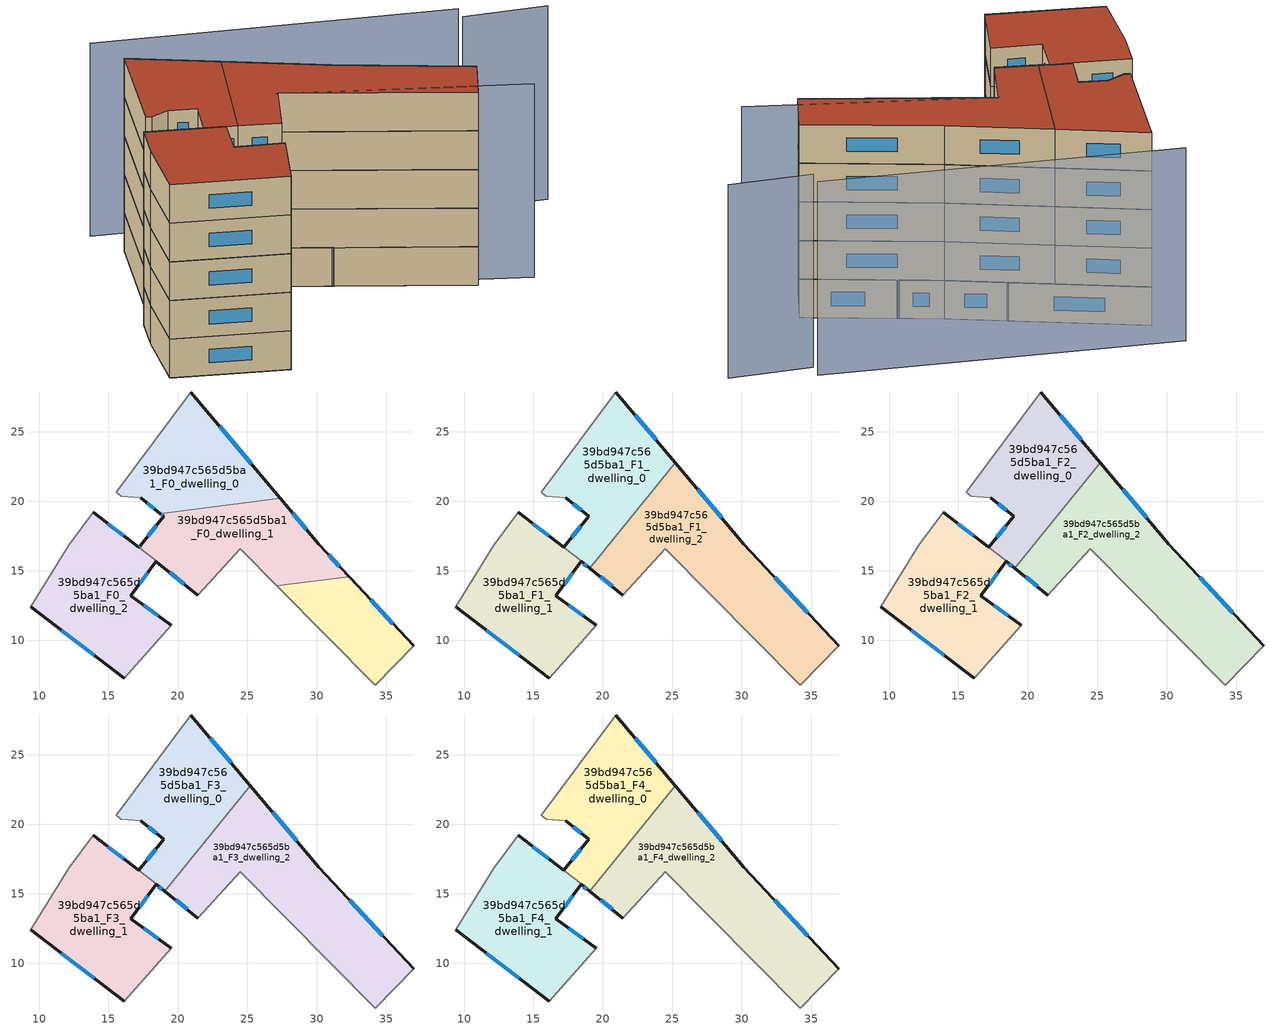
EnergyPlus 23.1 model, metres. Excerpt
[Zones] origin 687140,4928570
39bd947c565d5ba1_F0_dwelling_0
 floor ground (EU_floor_Construction): 27.36,20.24 20.93,27.88 15.56,20.65 15.92,20.37 17.34,20.25 18.74,19.12 z0
 wall outside (EU_wall_Construction): 20.93,27.88 27.36,20.24 / 18.74,19.12 17.34,20.25 z0:3
 wall adiabatic (EU_wall_Construction): 17.34,20.25 15.92,20.37 15.56,20.65 20.93,27.88 z0:3
 wall to 39bd947c565d5ba1_F0_dwelling_1 (EU_wall_Construction): 27.36,20.24 18.97,19.15 18.74,19.12 z0:3
 window (EU_Window_Construction): 23.02,25.39 25.27,22.72 / 18.29,19.49 17.8,19.88 z0.98:2.02
39bd947c565d5ba1_F0_dwelling_1
 floor ground (EU_floor_Construction): 32.33,14.58 30.16,16.92 27.36,20.24 18.97,19.15 18.74,19.12 18.98,18.93 17.28,16.81 17.18,16.7 17.23,16.66 18.46,15.72 18.43,15.69 18.46,15.66 21.43,13.26 24.48,16.58 27.13,13.91 z0
 wall outside (EU_wall_Construction): 21.43,13.26 18.46,15.66 18.43,15.69 / 17.18,16.7 17.28,16.81 / 17.28,16.82 18.98,18.93 18.74,19.12 / 27.36,20.24 30.16,16.92 32.33,14.58 z0:3
 wall adiabatic (EU_wall_Construction): 27.13,13.91 24.48,16.58 21.43,13.26 z0:3
 wall to 39bd947c565d5ba1_F0_dwelling_3 (EU_wall_Construction): 32.33,14.58 27.13,13.91 z0:3
 wall to 39bd947c565d5ba1_F0_dwelling_2 (EU_wall_Construction): 18.43,15.69 18.46,15.72 17.23,16.66 17.18,16.7 z0:3
 window (EU_Window_Construction): 20.47,14.04 19.43,14.88 / 17.21,16.74 17.25,16.78 / 17.83,17.5 18.43,18.24 / 18.9,18.99 18.82,19.06 / 28.27,19.16 29.25,18 / 30.87,16.16 31.62,15.34 z0.98:2.02
39bd947c565d5ba1_F0_dwelling_2
 floor ground (EU_floor_Construction): 16.15,7.26 19.52,11.09 16.61,13.19 18.41,15.66 18.43,15.68 18.46,15.72 17.23,16.66 17.18,16.7 13.89,19.21 12.14,16.86 9.42,12.4 z0
 wall outside (EU_wall_Construction): 16.15,7.26 9.42,12.4 / 13.89,19.21 17.18,16.7 / 18.43,15.68 18.41,15.66 16.61,13.19 19.52,11.09 z0:3
 wall adiabatic (EU_wall_Construction): 9.42,12.4 12.14,16.86 13.89,19.21 / 19.52,11.09 16.15,7.26 z0:3
 window (EU_Window_Construction): 13.96,8.93 11.61,10.72 / 14.96,18.39 16.11,17.51 / 17.83,14.85 17.2,13.99 / 17.56,12.5 18.58,11.77 z0.98:2.02
39bd947c565d5ba1_F0_dwelling_3
 floor ground (EU_floor_Construction): 34.22,6.78 36.97,9.59 32.41,14.5 32.33,14.58 27.13,13.91 27.22,13.82 z0
 wall outside (EU_wall_Construction): 32.33,14.58 32.41,14.5 36.97,9.59 z0:3
 wall adiabatic (EU_wall_Construction): 36.97,9.59 34.22,6.78 27.22,13.82 27.13,13.91 z0:3
 window (EU_Window_Construction): 33.89,12.9 35.49,11.18 z0.98:2.02
39bd947c565d5ba1_F1_dwelling_0
 floor to 39bd947c565d5ba1_F0_dwelling_0 (EU_floor_Construction): 22.67,19.63 25.23,22.78 20.93,27.88 15.56,20.65 15.92,20.37 17.34,20.25 18.74,19.12 z3
 floor to 39bd947c565d5ba1_F0_dwelling_1 (EU_floor_Construction): 19.06,15.18 22.67,19.63 18.74,19.12 18.98,18.93 17.18,16.7 17.23,16.66 18.46,15.72 18.43,15.69 z3
 wall outside (EU_wall_Construction): 17.18,16.7 18.98,18.93 17.34,20.25 / 20.93,27.88 25.23,22.78 / 19.06,15.18 18.43,15.69 z3:6
 wall adiabatic (EU_wall_Construction): 17.34,20.25 15.92,20.37 15.56,20.65 20.93,27.88 z3:6
 wall to 39bd947c565d5ba1_F1_dwelling_2 (EU_wall_Construction): 25.23,22.78 19.06,15.18 z3:6
 wall to 39bd947c565d5ba1_F1_dwelling_1 (EU_wall_Construction): 18.43,15.69 18.46,15.72 17.23,16.66 17.18,16.7 z3:6
 window (EU_Window_Construction): 17.77,17.42 18.4,18.2 / 18.45,19.36 17.88,19.82 / 22.33,26.22 23.83,24.43 / 18.85,15.34 18.64,15.52 z3.98:5.02
39bd947c565d5ba1_F1_dwelling_1
 floor to 39bd947c565d5ba1_F0_dwelling_2 (EU_floor_Construction): 16.15,7.26 19.52,11.09 16.61,13.19 18.43,15.68 18.46,15.72 17.23,16.66 17.18,16.7 13.89,19.21 12.14,16.86 9.42,12.4 z3
 wall outside (EU_wall_Construction): 13.89,19.21 17.18,16.7 / 18.43,15.68 16.61,13.19 19.52,11.09 / 16.15,7.26 9.42,12.4 z3:6
 wall adiabatic (EU_wall_Construction): 19.52,11.09 16.15,7.26 / 9.42,12.4 12.14,16.86 13.89,19.21 z3:6
 window (EU_Window_Construction): 14.96,18.39 16.11,17.51 / 17.84,14.87 17.2,14 / 17.56,12.5 18.58,11.77 / 13.96,8.93 11.61,10.72 z3.98:5.02
39bd947c565d5ba1_F1_dwelling_2
 floor to 39bd947c565d5ba1_F0_dwelling_1 (EU_floor_Construction): 32.33,14.58 30.16,16.92 27.36,20.24 22.67,19.63 19.06,15.18 21.43,13.26 24.48,16.58 27.13,13.91 z3
 floor to 39bd947c565d5ba1_F0_dwelling_3 (EU_floor_Construction): 34.22,6.78 36.97,9.59 32.33,14.58 27.13,13.91 27.22,13.82 z3
 floor to 39bd947c565d5ba1_F0_dwelling_0 (EU_floor_Construction): 27.36,20.24 25.23,22.78 22.67,19.63 z3
 wall outside (EU_wall_Construction): 21.43,13.26 19.06,15.18 / 25.23,22.78 30.16,16.92 36.97,9.59 z3:6
 wall adiabatic (EU_wall_Construction): 36.97,9.59 34.22,6.78 24.48,16.58 21.43,13.26 z3:6
 window (EU_Window_Construction): 20.66,13.88 19.83,14.55 / 26.83,20.87 28.56,18.82 / 32.38,14.53 34.76,11.97 z3.98:5.02
39bd947c565d5ba1_F2_dwelling_0
 floor to 39bd947c565d5ba1_F1_dwelling_0 (EU_floor_Construction): 19.06,15.18 25.23,22.78 20.93,27.88 15.56,20.65 15.92,20.37 17.34,20.25 18.98,18.93 17.18,16.7 17.23,16.66 18.46,15.72 18.43,15.69 z6
 wall outside (EU_wall_Construction): 17.18,16.7 18.98,18.93 17.34,20.25 / 20.93,27.88 25.23,22.78 / 19.06,15.18 18.43,15.69 z6:9
 wall adiabatic (EU_wall_Construction): 17.34,20.25 15.92,20.37 15.56,20.65 20.93,27.88 z6:9
 wall to 39bd947c565d5ba1_F2_dwelling_2 (EU_wall_Construction): 25.23,22.78 19.06,15.18 z6:9
 wall to 39bd947c565d5ba1_F2_dwelling_1 (EU_wall_Construction): 18.43,15.69 18.46,15.72 17.23,16.66 17.18,16.7 z6:9
 window (EU_Window_Construction): 17.77,17.42 18.4,18.2 / 18.45,19.36 17.88,19.82 / 22.33,26.22 23.83,24.43 / 18.85,15.34 18.64,15.52 z6.98:8.02
39bd947c565d5ba1_F2_dwelling_1
 floor to 39bd947c565d5ba1_F1_dwelling_1 (EU_floor_Construction): 16.15,7.26 19.52,11.09 16.61,13.19 18.43,15.68 18.46,15.72 17.23,16.66 17.18,16.7 13.89,19.21 12.14,16.86 9.42,12.4 z6
 wall outside (EU_wall_Construction): 13.89,19.21 17.18,16.7 / 18.43,15.68 16.61,13.19 19.52,11.09 / 16.15,7.26 9.42,12.4 z6:9
 wall adiabatic (EU_wall_Construction): 19.52,11.09 16.15,7.26 / 9.42,12.4 12.14,16.86 13.89,19.21 z6:9
 window (EU_Window_Construction): 14.96,18.39 16.11,17.51 / 17.84,14.87 17.2,14 / 17.56,12.5 18.58,11.77 / 13.96,8.93 11.61,10.72 z6.98:8.02
39bd947c565d5ba1_F2_dwelling_2
 floor to 39bd947c565d5ba1_F1_dwelling_2 (EU_floor_Construction): 34.22,6.78 36.97,9.59 30.16,16.92 25.23,22.78 19.06,15.18 21.43,13.26 24.48,16.58 z6
 wall outside (EU_wall_Construction): 21.43,13.26 19.06,15.18 / 25.23,22.78 30.16,16.92 36.97,9.59 z6:9
 wall adiabatic (EU_wall_Construction): 36.97,9.59 34.22,6.78 24.48,16.58 21.43,13.26 z6:9
 window (EU_Window_Construction): 20.66,13.88 19.83,14.55 / 26.83,20.87 28.56,18.82 / 32.38,14.53 34.76,11.97 z6.98:8.02
39bd947c565d5ba1_F3_dwelling_0
 floor to 39bd947c565d5ba1_F2_dwelling_0 (EU_floor_Construction): 19.06,15.18 25.23,22.78 20.93,27.88 15.56,20.65 15.92,20.37 17.34,20.25 18.98,18.93 17.18,16.7 17.23,16.66 18.46,15.72 18.43,15.69 z9
 wall outside (EU_wall_Construction): 17.18,16.7 18.98,18.93 17.34,20.25 / 20.93,27.88 25.23,22.78 / 19.06,15.18 18.43,15.69 z9:12
 wall adiabatic (EU_wall_Construction): 17.34,20.25 15.92,20.37 15.56,20.65 20.93,27.88 z9:12
 wall to 39bd947c565d5ba1_F3_dwelling_2 (EU_wall_Construction): 25.23,22.78 19.06,15.18 z9:12
 wall to 39bd947c565d5ba1_F3_dwelling_1 (EU_wall_Construction): 18.43,15.69 18.46,15.72 17.23,16.66 17.18,16.7 z9:12
 window (EU_Window_Construction): 17.77,17.42 18.4,18.2 / 18.45,19.36 17.88,19.82 / 22.33,26.22 23.83,24.43 / 18.85,15.34 18.64,15.52 z9.98:11.02
39bd947c565d5ba1_F3_dwelling_1
 floor to 39bd947c565d5ba1_F2_dwelling_1 (EU_floor_Construction): 16.15,7.26 19.52,11.09 16.61,13.19 18.43,15.68 18.46,15.72 17.23,16.66 17.18,16.7 13.89,19.21 12.14,16.86 9.42,12.4 z9
 wall outside (EU_wall_Construction): 13.89,19.21 17.18,16.7 / 18.43,15.68 16.61,13.19 19.52,11.09 / 16.15,7.26 9.42,12.4 z9:12
 wall adiabatic (EU_wall_Construction): 19.52,11.09 16.15,7.26 / 9.42,12.4 12.14,16.86 13.89,19.21 z9:12
 window (EU_Window_Construction): 14.96,18.39 16.11,17.51 / 17.84,14.87 17.2,14 / 17.56,12.5 18.58,11.77 / 13.96,8.93 11.61,10.72 z9.98:11.02
39bd947c565d5ba1_F3_dwelling_2
 floor to 39bd947c565d5ba1_F2_dwelling_2 (EU_floor_Construction): 34.22,6.78 36.97,9.59 30.16,16.92 25.23,22.78 19.06,15.18 21.43,13.26 24.48,16.58 z9
 wall outside (EU_wall_Construction): 21.43,13.26 19.06,15.18 / 25.23,22.78 30.16,16.92 36.97,9.59 z9:12
 wall adiabatic (EU_wall_Construction): 36.97,9.59 34.22,6.78 24.48,16.58 21.43,13.26 z9:12
 window (EU_Window_Construction): 20.66,13.88 19.83,14.55 / 26.83,20.87 28.56,18.82 / 32.38,14.53 34.76,11.97 z9.98:11.02
39bd947c565d5ba1_F4_dwelling_0
 floor to 39bd947c565d5ba1_F3_dwelling_0 (EU_floor_Construction): 19.06,15.18 25.23,22.78 20.93,27.88 15.56,20.65 15.92,20.37 17.34,20.25 18.98,18.93 17.18,16.7 17.23,16.66 18.46,15.72 18.43,15.69 z12
 wall outside (EU_wall_Construction): 17.18,16.7 18.98,18.93 17.34,20.25 / 20.93,27.88 25.23,22.78 / 19.06,15.18 18.43,15.69 z12:15
 wall adiabatic (EU_wall_Construction): 17.34,20.25 15.92,20.37 15.56,20.65 20.93,27.88 z12:15
 wall to 39bd947c565d5ba1_F4_dwelling_2 (EU_wall_Construction): 25.23,22.78 19.06,15.18 z12:15
 wall to 39bd947c565d5ba1_F4_dwelling_1 (EU_wall_Construction): 18.43,15.69 18.46,15.72 17.23,16.66 17.18,16.7 z12:15
 window (EU_Window_Construction): 17.77,17.42 18.4,18.2 / 18.45,19.36 17.88,19.82 / 22.33,26.22 23.83,24.43 / 18.85,15.34 18.64,15.52 z12.98:14.02
 roof outside (EU_roof_Construction): 20.93,27.88 25.23,22.78 19.06,15.18 18.43,15.69 18.46,15.72 17.23,16.66 17.18,16.7 18.98,18.93 17.34,20.25 15.92,20.37 15.56,20.65 z15
39bd947c565d5ba1_F4_dwelling_1
 floor to 39bd947c565d5ba1_F3_dwelling_1 (EU_floor_Construction): 16.15,7.26 19.52,11.09 16.61,13.19 18.43,15.68 18.46,15.72 17.23,16.66 17.18,16.7 13.89,19.21 12.14,16.86 9.42,12.4 z12
 wall outside (EU_wall_Construction): 13.89,19.21 17.18,16.7 / 18.43,15.68 16.61,13.19 19.52,11.09 / 16.15,7.26 9.42,12.4 z12:15
 wall adiabatic (EU_wall_Construction): 19.52,11.09 16.15,7.26 / 9.42,12.4 12.14,16.86 13.89,19.21 z12:15
 window (EU_Window_Construction): 14.96,18.39 16.11,17.51 / 17.84,14.87 17.2,14 / 17.56,12.5 18.58,11.77 / 13.96,8.93 11.61,10.72 z12.98:14.02
 roof outside (EU_roof_Construction): 17.23,16.66 18.46,15.72 18.43,15.68 16.61,13.19 19.52,11.09 16.15,7.26 9.42,12.4 12.14,16.86 13.89,19.21 17.18,16.7 z15
39bd947c565d5ba1_F4_dwelling_2
 floor to 39bd947c565d5ba1_F3_dwelling_2 (EU_floor_Construction): 34.22,6.78 36.97,9.59 30.16,16.92 25.23,22.78 19.06,15.18 21.43,13.26 24.48,16.58 z12
 wall outside (EU_wall_Construction): 21.43,13.26 19.06,15.18 / 25.23,22.78 30.16,16.92 36.97,9.59 z12:15
 wall adiabatic (EU_wall_Construction): 36.97,9.59 34.22,6.78 24.48,16.58 21.43,13.26 z12:15
 window (EU_Window_Construction): 20.66,13.88 19.83,14.55 / 26.83,20.87 28.56,18.82 / 32.38,14.53 34.76,11.97 z12.98:14.02
 roof outside (EU_roof_Construction): 30.16,16.92 36.97,9.59 34.22,6.78 24.48,16.58 21.43,13.26 19.06,15.18 25.23,22.78 z15
shading: 24.41,16.64 37.8,4.85 / 46.88,12.35 41.65,15.44 / 42.26,16.48 20.95,31.15 z0:15
[Building]
EU S2 Campaign: North Axis=0; Terrain=City; Solar Distribution=FullExterior
[Site:Location]
Bologna: Latitude=44.5; Longitude=11.25; Time Zone=1; Elevation=37
[SizingPeriod:WeatherFileDays]
AnnualSizingPeriod: Begin Month=1; Begin Day of Month=1; End Month=12; End Day of Month=31; Day of Week for Start Day=Monday; Use Weather File Daylight Saving Period=No; Use Weather File Rain and Snow Indicators=No
[MATERIAL]
EU_InternalMass_Material: Roughness=MediumRough; Thickness=0.1; Conductivity=1; Density=1800; Specific Heat=900; Thermal Absorptance=0.9; Solar Absorptance=0.7; Visible Absorptance=0.7
[MATERIAL:NOMASS] Roughness=MediumRough; Thermal Absorptance=0.9; Solar Absorptance=0.7; Visible Absorptance=0.7
Name | Thermal Resistance
EU_wall_NoMass | 0.905828
EU_roof_NoMass | 0.37593
EU_floor_NoMass | 0.67114
[WINDOWMATERIAL:SIMPLEGLAZINGSYSTEM]
EU_Window_SimpleGlazing: UFactor=4.52486; Solar Heat Gain Coefficient=0.85; Visible Transmittance=0.85
[CONSTRUCTION]
EU_wall_Construction: EU_wall_NoMass
EU_roof_Construction: EU_roof_NoMass
EU_floor_Construction: EU_floor_NoMass
EU_InternalMass_Construction: EU_InternalMass_Material
EU_Window_Construction: EU_Window_SimpleGlazing
[ZONE] Type=1; Multiplier=1; Ceiling Height=autocalculate; Floor Area=autocalculate; Part of Total Floor Area=Yes
Name | Volume
39bd947c565d5ba1_F0_dwelling_0 | 154.676
39bd947c565d5ba1_F1_dwelling_0; 39bd947c565d5ba1_F2_dwelling_0; 39bd947c565d5ba1_F3_dwelling_0; 39bd947c565d5ba1_F4_dwelling_0 | 167.314
39bd947c565d5ba1_F0_dwelling_1 | 179.035
39bd947c565d5ba1_F1_dwelling_1; 39bd947c565d5ba1_F2_dwelling_1; 39bd947c565d5ba1_F3_dwelling_1; 39bd947c565d5ba1_F4_dwelling_1 | 188.038
39bd947c565d5ba1_F0_dwelling_2 | 188.039
39bd947c565d5ba1_F1_dwelling_2; 39bd947c565d5ba1_F2_dwelling_2; 39bd947c565d5ba1_F3_dwelling_2; 39bd947c565d5ba1_F4_dwelling_2 | 269.346
39bd947c565d5ba1_F0_dwelling_3 | 102.954
[INTERNALMASS] Construction=EU_InternalMass_Construction
Name | Zone or ZoneList | Surface Area
39bd947c565d5ba1_F0_dwelling_0_EU_InternalMass | 39bd947c565d5ba1_F0_dwelling_0 | 51.5585
39bd947c565d5ba1_F0_dwelling_1_EU_InternalMass | 39bd947c565d5ba1_F0_dwelling_1 | 59.6817
39bd947c565d5ba1_F0_dwelling_2_EU_InternalMass | 39bd947c565d5ba1_F0_dwelling_2 | 62.6793
39bd947c565d5ba1_F0_dwelling_3_EU_InternalMass | 39bd947c565d5ba1_F0_dwelling_3 | 34.3173
39bd947c565d5ba1_F1_dwelling_0_EU_InternalMass | 39bd947c565d5ba1_F1_dwelling_0 | 55.7721
39bd947c565d5ba1_F1_dwelling_1_EU_InternalMass | 39bd947c565d5ba1_F1_dwelling_1 | 62.6765
39bd947c565d5ba1_F1_dwelling_2_EU_InternalMass | 39bd947c565d5ba1_F1_dwelling_2 | 89.7818
39bd947c565d5ba1_F2_dwelling_0_EU_InternalMass | 39bd947c565d5ba1_F2_dwelling_0 | 55.7721
39bd947c565d5ba1_F2_dwelling_1_EU_InternalMass | 39bd947c565d5ba1_F2_dwelling_1 | 62.6765
39bd947c565d5ba1_F2_dwelling_2_EU_InternalMass | 39bd947c565d5ba1_F2_dwelling_2 | 89.7818
39bd947c565d5ba1_F3_dwelling_0_EU_InternalMass | 39bd947c565d5ba1_F3_dwelling_0 | 55.7721
39bd947c565d5ba1_F3_dwelling_1_EU_InternalMass | 39bd947c565d5ba1_F3_dwelling_1 | 62.6765
39bd947c565d5ba1_F3_dwelling_2_EU_InternalMass | 39bd947c565d5ba1_F3_dwelling_2 | 89.7818
39bd947c565d5ba1_F4_dwelling_0_EU_InternalMass | 39bd947c565d5ba1_F4_dwelling_0 | 55.7721
39bd947c565d5ba1_F4_dwelling_1_EU_InternalMass | 39bd947c565d5ba1_F4_dwelling_1 | 62.6765
39bd947c565d5ba1_F4_dwelling_2_EU_InternalMass | 39bd947c565d5ba1_F4_dwelling_2 | 89.7818
[OTHEREQUIPMENT] Fuel Type=Electricity; Design Level Calculation Method=Watts/Area; Power per Zone Floor Area=1; Fraction Latent=0; Fraction Radiant=0; Fraction Lost=0; Carbon Dioxide Generation Rate=0; EndUse Subcategory=EU_Step8_InternalGains
Name | Zone or ZoneList or Space or SpaceList | Schedule
EU_Step8_InternalGain_39bd947c565d5ba1_F0_dwelling_0_f000 | 39bd947c565d5ba1_F0_dwelling_0 | EU_Step8_GainSchedule_39bd947c565d5ba1_F0_dwelling_0_f000
EU_Step8_InternalGain_39bd947c565d5ba1_F0_dwelling_1_f000 | 39bd947c565d5ba1_F0_dwelling_1 | EU_Step8_GainSchedule_39bd947c565d5ba1_F0_dwelling_1_f000
EU_Step8_InternalGain_39bd947c565d5ba1_F0_dwelling_2_f000 | 39bd947c565d5ba1_F0_dwelling_2 | EU_Step8_GainSchedule_39bd947c565d5ba1_F0_dwelling_2_f000
EU_Step8_InternalGain_39bd947c565d5ba1_F0_dwelling_3_f000 | 39bd947c565d5ba1_F0_dwelling_3 | EU_Step8_GainSchedule_39bd947c565d5ba1_F0_dwelling_3_f000
EU_Step8_InternalGain_39bd947c565d5ba1_F1_dwelling_0_f000 | 39bd947c565d5ba1_F1_dwelling_0 | EU_Step8_GainSchedule_39bd947c565d5ba1_F1_dwelling_0_f000
EU_Step8_InternalGain_39bd947c565d5ba1_F1_dwelling_1_f000 | 39bd947c565d5ba1_F1_dwelling_1 | EU_Step8_GainSchedule_39bd947c565d5ba1_F1_dwelling_1_f000
EU_Step8_InternalGain_39bd947c565d5ba1_F1_dwelling_2_f000 | 39bd947c565d5ba1_F1_dwelling_2 | EU_Step8_GainSchedule_39bd947c565d5ba1_F1_dwelling_2_f000
EU_Step8_InternalGain_39bd947c565d5ba1_F2_dwelling_0_f000 | 39bd947c565d5ba1_F2_dwelling_0 | EU_Step8_GainSchedule_39bd947c565d5ba1_F2_dwelling_0_f000
EU_Step8_InternalGain_39bd947c565d5ba1_F2_dwelling_1_f000 | 39bd947c565d5ba1_F2_dwelling_1 | EU_Step8_GainSchedule_39bd947c565d5ba1_F2_dwelling_1_f000
EU_Step8_InternalGain_39bd947c565d5ba1_F2_dwelling_2_f000 | 39bd947c565d5ba1_F2_dwelling_2 | EU_Step8_GainSchedule_39bd947c565d5ba1_F2_dwelling_2_f000
EU_Step8_InternalGain_39bd947c565d5ba1_F3_dwelling_0_f000 | 39bd947c565d5ba1_F3_dwelling_0 | EU_Step8_GainSchedule_39bd947c565d5ba1_F3_dwelling_0_f000
EU_Step8_InternalGain_39bd947c565d5ba1_F3_dwelling_1_f000 | 39bd947c565d5ba1_F3_dwelling_1 | EU_Step8_GainSchedule_39bd947c565d5ba1_F3_dwelling_1_f000
EU_Step8_InternalGain_39bd947c565d5ba1_F3_dwelling_2_f000 | 39bd947c565d5ba1_F3_dwelling_2 | EU_Step8_GainSchedule_39bd947c565d5ba1_F3_dwelling_2_f000
EU_Step8_InternalGain_39bd947c565d5ba1_F4_dwelling_0_f000 | 39bd947c565d5ba1_F4_dwelling_0 | EU_Step8_GainSchedule_39bd947c565d5ba1_F4_dwelling_0_f000
EU_Step8_InternalGain_39bd947c565d5ba1_F4_dwelling_1_f000 | 39bd947c565d5ba1_F4_dwelling_1 | EU_Step8_GainSchedule_39bd947c565d5ba1_F4_dwelling_1_f000
EU_Step8_InternalGain_39bd947c565d5ba1_F4_dwelling_2_f000 | 39bd947c565d5ba1_F4_dwelling_2 | EU_Step8_GainSchedule_39bd947c565d5ba1_F4_dwelling_2_f000
[ZONEVENTILATION:DESIGNFLOWRATE] Schedule=EU_AlwaysOn; Design Flow Rate Calculation Method=AirChanges/Hour; Air Changes per Hour=0.73129; Ventilation Type=Natural; Fan Pressure Rise=0; Fan Total Efficiency=1; Constant Term Coefficient=1; Temperature Term Coefficient=0; Velocity Term Coefficient=0; Velocity Squared Term Coefficient=0; Minimum Indoor Temperature=-100; Maximum Indoor Temperature=100; Delta Temperature=-100; Minimum Outdoor Temperature=-100; Maximum Outdoor Temperature=100; Maximum Wind Speed=40
Name | Zone or ZoneList or Space or SpaceList
EU_ConstantAir_39bd947c565d5ba1_F0_dwelling_0 | 39bd947c565d5ba1_F0_dwelling_0
EU_ConstantAir_39bd947c565d5ba1_F0_dwelling_1 | 39bd947c565d5ba1_F0_dwelling_1
EU_ConstantAir_39bd947c565d5ba1_F0_dwelling_2 | 39bd947c565d5ba1_F0_dwelling_2
EU_ConstantAir_39bd947c565d5ba1_F0_dwelling_3 | 39bd947c565d5ba1_F0_dwelling_3
EU_ConstantAir_39bd947c565d5ba1_F1_dwelling_0 | 39bd947c565d5ba1_F1_dwelling_0
EU_ConstantAir_39bd947c565d5ba1_F1_dwelling_1 | 39bd947c565d5ba1_F1_dwelling_1
EU_ConstantAir_39bd947c565d5ba1_F1_dwelling_2 | 39bd947c565d5ba1_F1_dwelling_2
EU_ConstantAir_39bd947c565d5ba1_F2_dwelling_0 | 39bd947c565d5ba1_F2_dwelling_0
EU_ConstantAir_39bd947c565d5ba1_F2_dwelling_1 | 39bd947c565d5ba1_F2_dwelling_1
EU_ConstantAir_39bd947c565d5ba1_F2_dwelling_2 | 39bd947c565d5ba1_F2_dwelling_2
EU_ConstantAir_39bd947c565d5ba1_F3_dwelling_0 | 39bd947c565d5ba1_F3_dwelling_0
EU_ConstantAir_39bd947c565d5ba1_F3_dwelling_1 | 39bd947c565d5ba1_F3_dwelling_1
EU_ConstantAir_39bd947c565d5ba1_F3_dwelling_2 | 39bd947c565d5ba1_F3_dwelling_2
EU_ConstantAir_39bd947c565d5ba1_F4_dwelling_0 | 39bd947c565d5ba1_F4_dwelling_0
EU_ConstantAir_39bd947c565d5ba1_F4_dwelling_1 | 39bd947c565d5ba1_F4_dwelling_1
EU_ConstantAir_39bd947c565d5ba1_F4_dwelling_2 | 39bd947c565d5ba1_F4_dwelling_2
[HVACTEMPLATE:THERMOSTAT] Constant Heating Setpoint=20; Constant Cooling Setpoint=50
EU_HeatOnly_39bd947c565d5ba1_F0_dwelling_0; EU_HeatOnly_39bd947c565d5ba1_F0_dwelling_1; EU_HeatOnly_39bd947c565d5ba1_F0_dwelling_2; EU_HeatOnly_39bd947c565d5ba1_F0_dwelling_3; EU_HeatOnly_39bd947c565d5ba1_F1_dwelling_0; EU_HeatOnly_39bd947c565d5ba1_F1_dwelling_1; EU_HeatOnly_39bd947c565d5ba1_F1_dwelling_2; EU_HeatOnly_39bd947c565d5ba1_F2_dwelling_0; EU_HeatOnly_39bd947c565d5ba1_F2_dwelling_1; EU_HeatOnly_39bd947c565d5ba1_F2_dwelling_2; EU_HeatOnly_39bd947c565d5ba1_F3_dwelling_0; EU_HeatOnly_39bd947c565d5ba1_F3_dwelling_1; EU_HeatOnly_39bd947c565d5ba1_F3_dwelling_2; EU_HeatOnly_39bd947c565d5ba1_F4_dwelling_0; EU_HeatOnly_39bd947c565d5ba1_F4_dwelling_1; EU_HeatOnly_39bd947c565d5ba1_F4_dwelling_2
[HVACTEMPLATE:ZONE:IDEALLOADSAIRSYSTEM] System Availability Schedule=EU_AlwaysOn; Maximum Heating Supply Air Temperature=50; Minimum Cooling Supply Air Temperature=13; Maximum Heating Supply Air Humidity Ratio=0.0156; Minimum Cooling Supply Air Humidity Ratio=0.0077; Heating Limit=NoLimit; Cooling Limit=NoLimit; Heating Availability Schedule=EU_AlwaysOn; Cooling Availability Schedule=EU_CoolingOff; Dehumidification Control Type=ConstantSensibleHeatRatio; Cooling Sensible Heat Ratio=0.7; Dehumidification Setpoint=60; Humidification Control Type=None; Humidification Setpoint=30; Outdoor Air Method=None; Outdoor Air Flow Rate per Person=0.00944; Outdoor Air Flow Rate per Zone Floor Area=0; Outdoor Air Flow Rate per Zone=0; Demand Controlled Ventilation Type=None; Outdoor Air Economizer Type=NoEconomizer; Heat Recovery Type=None; Sensible Heat Recovery Effectiveness=0.7; Latent Heat Recovery Effectiveness=0.65
Name | Template Thermostat
39bd947c565d5ba1_F0_dwelling_0 | EU_HeatOnly_39bd947c565d5ba1_F0_dwelling_0
39bd947c565d5ba1_F0_dwelling_1 | EU_HeatOnly_39bd947c565d5ba1_F0_dwelling_1
39bd947c565d5ba1_F0_dwelling_2 | EU_HeatOnly_39bd947c565d5ba1_F0_dwelling_2
39bd947c565d5ba1_F0_dwelling_3 | EU_HeatOnly_39bd947c565d5ba1_F0_dwelling_3
39bd947c565d5ba1_F1_dwelling_0 | EU_HeatOnly_39bd947c565d5ba1_F1_dwelling_0
39bd947c565d5ba1_F1_dwelling_1 | EU_HeatOnly_39bd947c565d5ba1_F1_dwelling_1
39bd947c565d5ba1_F1_dwelling_2 | EU_HeatOnly_39bd947c565d5ba1_F1_dwelling_2
39bd947c565d5ba1_F2_dwelling_0 | EU_HeatOnly_39bd947c565d5ba1_F2_dwelling_0
39bd947c565d5ba1_F2_dwelling_1 | EU_HeatOnly_39bd947c565d5ba1_F2_dwelling_1
39bd947c565d5ba1_F2_dwelling_2 | EU_HeatOnly_39bd947c565d5ba1_F2_dwelling_2
39bd947c565d5ba1_F3_dwelling_0 | EU_HeatOnly_39bd947c565d5ba1_F3_dwelling_0
39bd947c565d5ba1_F3_dwelling_1 | EU_HeatOnly_39bd947c565d5ba1_F3_dwelling_1
39bd947c565d5ba1_F3_dwelling_2 | EU_HeatOnly_39bd947c565d5ba1_F3_dwelling_2
39bd947c565d5ba1_F4_dwelling_0 | EU_HeatOnly_39bd947c565d5ba1_F4_dwelling_0
39bd947c565d5ba1_F4_dwelling_1 | EU_HeatOnly_39bd947c565d5ba1_F4_dwelling_1
39bd947c565d5ba1_F4_dwelling_2 | EU_HeatOnly_39bd947c565d5ba1_F4_dwelling_2
[SIZING:ZONE] Zone Cooling Design Supply Air Temperature Input Method=SupplyAirTemperature; Zone Cooling Design Supply Air Temperature=13; Zone Heating Design Supply Air Temperature Input Method=SupplyAirTemperature; Zone Heating Design Supply Air Temperature=50; Zone Cooling Design Supply Air Humidity Ratio=0.008; Zone Heating Design Supply Air Humidity Ratio=0.008; Cooling Design Air Flow Method=DesignDay; Cooling Design Air Flow Rate=0; Cooling Minimum Air Flow per Zone Floor Area=0.000762; Cooling Minimum Air Flow=0; Cooling Minimum Air Flow Fraction=0.2; Heating Design Air Flow Method=DesignDay; Heating Design Air Flow Rate=0; Heating Maximum Air Flow per Zone Floor Area=0.002032; Heating Maximum Air Flow=0.141576; Heating Maximum Air Flow Fraction=0.3; Account for Dedicated Outdoor Air System=No; Dedicated Outdoor Air System Control Strategy=NeutralSupplyAir; Dedicated Outdoor Air Low Setpoint Temperature for Design=autosize; Dedicated Outdoor Air High Setpoint Temperature for Design=autosize; Zone Load Sizing Method=Sensible Load Only No Latent Load; Zone Latent Cooling Design Supply Air Humidity Ratio Input Method=HumidityRatioDifference; Zone Cooling Design Supply Air Humidity Ratio Difference=0.005; Zone Latent Heating Design Supply Air Humidity Ratio Input Method=HumidityRatioDifference; Zone Humidification Design Supply Air Humidity Ratio Difference=0.005
39bd947c565d5ba1_F0_dwelling_0; 39bd947c565d5ba1_F0_dwelling_1; 39bd947c565d5ba1_F0_dwelling_2; 39bd947c565d5ba1_F0_dwelling_3; 39bd947c565d5ba1_F1_dwelling_0; 39bd947c565d5ba1_F1_dwelling_1; 39bd947c565d5ba1_F1_dwelling_2; 39bd947c565d5ba1_F2_dwelling_0; 39bd947c565d5ba1_F2_dwelling_1; 39bd947c565d5ba1_F2_dwelling_2; 39bd947c565d5ba1_F3_dwelling_0; 39bd947c565d5ba1_F3_dwelling_1; 39bd947c565d5ba1_F3_dwelling_2; 39bd947c565d5ba1_F4_dwelling_0; 39bd947c565d5ba1_F4_dwelling_1; 39bd947c565d5ba1_F4_dwelling_2
[SCHEDULE:CONSTANT]
Name | Hourly Value
EU_AlwaysOn | 1
EU_CoolingOff | 0
[SCHEDULE:FILE] Column Number=1; Rows to Skip at Top=0; Number of Hours of Data=8760; Column Separator=Comma; Interpolate to Timestep=No; Minutes per Item=60; Adjust Schedule for Daylight Savings=Yes
Name | File
EU_Step8_GainSchedule_39bd947c565d5ba1_F0_dwelling_0_f000 | ../../schedules/39bd947c565d5ba1/39bd947c565d5ba1_F0_dwelling_0_f000_gain.csv
EU_Step8_GainSchedule_39bd947c565d5ba1_F0_dwelling_1_f000 | ../../schedules/39bd947c565d5ba1/39bd947c565d5ba1_F0_dwelling_1_f000_gain.csv
EU_Step8_GainSchedule_39bd947c565d5ba1_F0_dwelling_2_f000 | ../../schedules/39bd947c565d5ba1/39bd947c565d5ba1_F0_dwelling_2_f000_gain.csv
EU_Step8_GainSchedule_39bd947c565d5ba1_F0_dwelling_3_f000 | ../../schedules/39bd947c565d5ba1/39bd947c565d5ba1_F0_dwelling_3_f000_gain.csv
EU_Step8_GainSchedule_39bd947c565d5ba1_F1_dwelling_0_f000 | ../../schedules/39bd947c565d5ba1/39bd947c565d5ba1_F1_dwelling_0_f000_gain.csv
EU_Step8_GainSchedule_39bd947c565d5ba1_F1_dwelling_1_f000 | ../../schedules/39bd947c565d5ba1/39bd947c565d5ba1_F1_dwelling_1_f000_gain.csv
EU_Step8_GainSchedule_39bd947c565d5ba1_F1_dwelling_2_f000 | ../../schedules/39bd947c565d5ba1/39bd947c565d5ba1_F1_dwelling_2_f000_gain.csv
EU_Step8_GainSchedule_39bd947c565d5ba1_F2_dwelling_0_f000 | ../../schedules/39bd947c565d5ba1/39bd947c565d5ba1_F2_dwelling_0_f000_gain.csv
EU_Step8_GainSchedule_39bd947c565d5ba1_F2_dwelling_1_f000 | ../../schedules/39bd947c565d5ba1/39bd947c565d5ba1_F2_dwelling_1_f000_gain.csv
EU_Step8_GainSchedule_39bd947c565d5ba1_F2_dwelling_2_f000 | ../../schedules/39bd947c565d5ba1/39bd947c565d5ba1_F2_dwelling_2_f000_gain.csv
EU_Step8_GainSchedule_39bd947c565d5ba1_F3_dwelling_0_f000 | ../../schedules/39bd947c565d5ba1/39bd947c565d5ba1_F3_dwelling_0_f000_gain.csv
EU_Step8_GainSchedule_39bd947c565d5ba1_F3_dwelling_1_f000 | ../../schedules/39bd947c565d5ba1/39bd947c565d5ba1_F3_dwelling_1_f000_gain.csv
EU_Step8_GainSchedule_39bd947c565d5ba1_F3_dwelling_2_f000 | ../../schedules/39bd947c565d5ba1/39bd947c565d5ba1_F3_dwelling_2_f000_gain.csv
EU_Step8_GainSchedule_39bd947c565d5ba1_F4_dwelling_0_f000 | ../../schedules/39bd947c565d5ba1/39bd947c565d5ba1_F4_dwelling_0_f000_gain.csv
EU_Step8_GainSchedule_39bd947c565d5ba1_F4_dwelling_1_f000 | ../../schedules/39bd947c565d5ba1/39bd947c565d5ba1_F4_dwelling_1_f000_gain.csv
EU_Step8_GainSchedule_39bd947c565d5ba1_F4_dwelling_2_f000 | ../../schedules/39bd947c565d5ba1/39bd947c565d5ba1_F4_dwelling_2_f000_gain.csv
